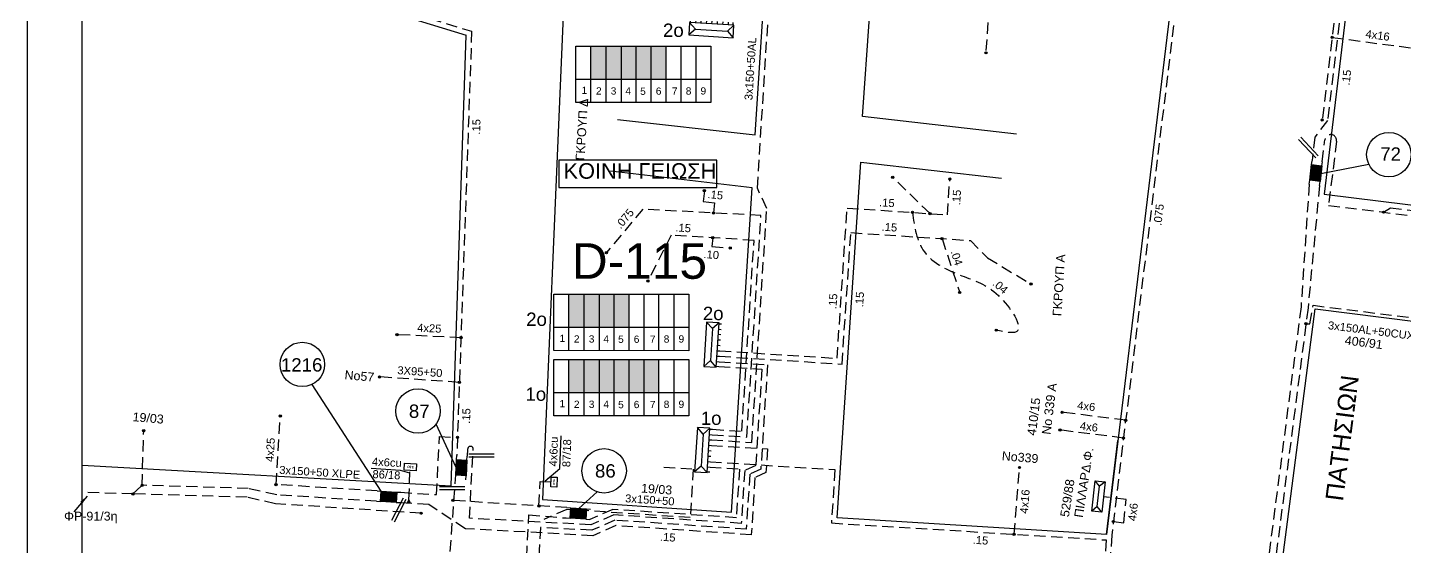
# Model space of a CAD drawing. Header units: millimetres. Extents: x 2910 to 3994, y 712 to 1224.
# Drawn here: x 2910.3 to 3065.1, y 977.4 to 1035.8 of the extents above; entities that cross this region are included whole.
import ezdxf
from ezdxf.enums import TextEntityAlignment as Align

# ---------------------------------------------------------------- set-up
doc = ezdxf.new("R2010")
doc.units = ezdxf.units.MM
doc.linetypes.add('DASHED', pattern=[19.05, 12.7, -6.35])
for name, color, linetype in [('.04', 7, 'Continuous'), ('.075', 7, 'Continuous'), ('.10', 7, 'Continuous'), ('.15', 7, 'Continuous'), ('3x150+50', 7, 'Continuous'), ('3x150+50 XLPE', 7, 'Continuous'), ('3x150AL+50CUXLPE', 7, 'Continuous'), ('3X95+50', 7, 'Continuous'), ('4x16', 7, 'Continuous'), ('4x25', 7, 'Continuous'), ('4x6', 7, 'Continuous'), ('Link Box 4 Διευθύνσεων', 7, 'Continuous'), ('Pillar', 7, 'Continuous'), ('Pillar OTE', 7, 'Continuous'), ('text διευθύνσεων', 7, 'Continuous'), ('TEXT ΚΑΛΩΔΙΩΝ', 7, 'Continuous'), ('Άγνωστα', 7, 'Continuous'), ('Επιγραφές - Σχήματα', 7, 'Continuous'), ('Καλώδια ΧΤ   3x150AL+50CU', 7, 'Continuous'), ('Καλώδια ΧΤ   4x6CU', 7, 'Continuous'), ('Συνδέσεις', 7, 'Continuous'), ('Τομή', 7, 'Continuous'), ('Υποσταθμός πόλεως', 7, 'Continuous'), ('Υπόβαθρο ΔΕΗ', 7, 'Continuous'), ('Υπόγεια καλώδια Παροχών ΧΤ   4x50AL', 7, 'Continuous'), ('Υπόγεια καλώδια Παροχών ΧΤ   4x6', 7, 'Continuous')]:
    doc.layers.add(name, color=color, linetype=linetype)
doc.styles.get("Standard").update_dxf_attribs({"font": 'arial.ttf'})
doc.linetypes.add('SYN_LINE', pattern='A,0.5,-0.0001,["/\\/\\/\\/",Standard,S=0.1,R=0,X=0,Y=-0.05],-0.25', length=0.7501)
doc.dimstyles.new('ISO-25', dxfattribs={"dimtxt": 2.5, "dimasz": 2.5, "dimexe": 1.25, "dimexo": 0.625, "dimtad": 1, "dimtxsty": 'Standard', "dimcen": 2.5, "dimadec": 0, "dimazin": 0, "dimtfac": 1, "dimtmove": 0, "dimatfit": 3, "dimfxl": 1, "dimarcsym": 0})

# ---------------------------------------------------------------- blocks, each defined once
blk = doc.blocks.new('ΥΠΟΣΤΑΘΜΟΣ ΠΟΛΕΩΣ 9 ΑΝΑΧΩΡΗΣΕΩΝ')
at = {"layer": 'Υποσταθμός πόλεως', "ltscale": 40}
for p, q in [((-9.63, -2.82), (-9.63, -4)), ((-7.12, -2.82), (-7.12, -4)), ((-4.84, -2.82), (-4.84, -4)), ((-2.36, -2.82), (-2.36, -4)), ((0.09, -2.82), (0.09, -4)), ((2.55, -2.82), (2.55, -4)), ((5.02, -2.82), (5.02, -4)), ((7.48, -2.82), (7.48, -4)), ((9.61, -2.82), (9.61, -4))]:
    blk.add_line(p, q, dxfattribs=at)
blk.add_lwpolyline([(-10.02, 2.82), (10.02, 2.82), (10.02, -2.82), (-10.02, -2.82)], close=True, dxfattribs=at)
for points in [[(-7.21, 0), (-10.02, 2.82)], [(-10.02, -2.82), (-7.21, 0)], [(-7.21, 0), (7.21, 0)], [(7.21, 0), (10.02, 2.82)], [(10.02, -2.82), (7.21, 0)]]:
    blk.add_lwpolyline(points, dxfattribs=at)
at = {"layer": 'Υποσταθμός πόλεως', "linetype": 'SYN_LINE', "ltscale": 40, "flags": 1}
for tag, p in [('ΜΕΤΑΣΧΗΜΑΤΙΣΜΟΣ', (10.79, 1.71)), ('ΙΣΧΥΣ', (10.77, -1.08)), ('ΑΡΙΘΜΟΣ', (10.89, -3.8))]:
    blk.add_attdef(tag, p, '', height=1.8, dxfattribs=at)
blk = doc.blocks.new('LINK BOX 4 ΑΝΑΧΩΡΗΣΕΩΝ')
at = {"layer": 'Link Box 4 Διευθύνσεων', "ltscale": 40}
blk.add_hatch(color=256, dxfattribs=at).paths.add_polyline_path([(-3.54, 0), (-3.54, -4.67), (3.54, -4.67), (3.54, 0)])
for p, q in [((-3.54, 0), (-5.33, 0)), ((5.33, 0), (3.54, 0)), ((-3.54, -4.67), (-5.33, -4.67)), ((5.33, -4.67), (3.54, -4.67))]:
    blk.add_line(p, q, dxfattribs=at)
blk.add_lwpolyline([(-3.54, -4.67), (-3.54, 0), (3.54, 0), (3.54, -4.67)], close=True, dxfattribs=at)
blk = doc.blocks.new('_ΣΥΝΔΕΣΗ')
at = {"layer": 'Συνδέσεις', "linetype": 'SYN_LINE', "ltscale": 40}
blk.add_hatch(color=256, dxfattribs=at).paths.add_polyline_path([(0.5, -0.01, 1), (-0.5, -0.01, 1)])
at = {"layer": 'Συνδέσεις'}
blk.add_circle((0, -0.01), 0.5, dxfattribs=at)
blk = doc.blocks.new('ΤΟΜΗ')
at = {"layer": 'Τομή', "ltscale": 40}
for p, q in [((-5.7, 0), (17.1, 0)), ((-5.7, -2.8), (17.1, -2.8))]:
    blk.add_line(p, q, dxfattribs=at)
blk = doc.blocks.new('Pillar')
at = {"layer": 'Υποσταθμός πόλεως', "linetype": 'Continuous', "ltscale": 40}
blk.add_lwpolyline([(-8.57, 2.82), (8.57, 2.82), (8.57, -2.82), (-8.57, -2.82)], close=True, dxfattribs=at)
for points in [[(-5.75, 0), (-8.57, 2.82)], [(-8.57, -2.82), (-5.75, 0)], [(-5.75, 0), (5.75, 0)], [(5.75, 0), (8.57, 2.82)], [(8.57, -2.82), (5.75, 0)]]:
    blk.add_lwpolyline(points, dxfattribs=at)
at = {"layer": 'Pillar', "ltscale": 40}
blk.add_attdef('PILLAR', (-5.74, 3.71), '', height=2.52, dxfattribs=at)
blk = doc.blocks.new('PILLAR ΟΤΕ')
at = {"layer": 'Pillar OTE', "ltscale": 40}
blk.add_lwpolyline([(-3.31, 2.02), (3.39, 2.02), (3.39, -1.99), (-3.31, -1.99)], close=True, dxfattribs=at)
at = {"layer": 'Pillar OTE', "insert": (-1.81, 0.71), "char_height": 1.3575, "width": 109.961, "attachment_point": 1}
blk.add_mtext('{\\fArial|b1|i0|c161|p34;OTE}', dxfattribs=at)

msp = doc.modelspace()

# ---------------------------------------------------------------- hatches: boundary and pattern name
at = {"layer": 'Pillar OTE', "ltscale": 40}
h = msp.add_hatch(color=256, dxfattribs=at)
h.dxf.hatch_style = 1
h.paths.add_polyline_path([(2953.31, 982.27), (2953.16, 982.66), (2952.95, 982.29)])
at = {"layer": 'Καλώδια ΧΤ   3x150AL+50CU', "lineweight": -3, "ltscale": 0.2}
h = msp.add_hatch(color=27, dxfattribs=at)
h.dxf.hatch_style = 1
h.paths.add_polyline_path([(2975.33, 1033.7), (2973.61, 1033.7), (2973.61, 1030.02), (2975.33, 1030.02)])
h = msp.add_hatch(color=6, dxfattribs=at)
h.dxf.hatch_style = 1
h.paths.add_polyline_path([(2975.33, 1030.02), (2977.05, 1030.02), (2977.05, 1033.7), (2975.33, 1033.7)])
h = msp.add_hatch(color=173, dxfattribs=at)
h.dxf.hatch_style = 1
h.paths.add_polyline_path([(2978.7, 1033.7), (2977.05, 1033.7), (2977.05, 1030.02), (2978.7, 1030.02)])
h = msp.add_hatch(color=1, dxfattribs=at)
h.dxf.hatch_style = 1
h.paths.add_polyline_path([(2978.7, 1030.02), (2980.39, 1030.01), (2980.39, 1033.7), (2978.7, 1033.7)])
h = msp.add_hatch(color=2, dxfattribs=at)
h.dxf.hatch_style = 1
h.paths.add_polyline_path([(2980.39, 1030.02), (2982.08, 1030.01), (2982.08, 1033.7), (2980.39, 1033.7)])
h = msp.add_hatch(color=30, dxfattribs=at)
h.dxf.hatch_style = 1
h.paths.add_polyline_path([(2972.85, 1005.79), (2971.13, 1005.79), (2971.13, 1002.11), (2972.85, 1002.1)])
h = msp.add_hatch(color=6, dxfattribs=at)
h.dxf.hatch_style = 1
h.paths.add_polyline_path([(2972.85, 1002.1), (2974.57, 1002.1), (2974.57, 1005.79), (2972.85, 1005.79)])
h = msp.add_hatch(color=133, dxfattribs=at)
h.dxf.hatch_style = 1
h.paths.add_polyline_path([(2976.22, 1005.79), (2974.57, 1005.79), (2974.57, 1002.1), (2976.22, 1002.1)])
h = msp.add_hatch(color=173, dxfattribs=at)
h.dxf.hatch_style = 1
h.paths.add_polyline_path([(2976.22, 1002.1), (2977.92, 1002.1), (2977.92, 1005.79), (2976.22, 1005.79)])
h = msp.add_hatch(color=27, dxfattribs=at)
h.dxf.hatch_style = 1
h.paths.add_polyline_path([(2972.85, 998.44), (2971.13, 998.44), (2971.13, 994.76), (2972.85, 994.76)])
h = msp.add_hatch(color=2, dxfattribs=at)
h.dxf.hatch_style = 1
h.paths.add_polyline_path([(2972.85, 994.76), (2974.57, 994.75), (2974.57, 998.44), (2972.85, 998.44)])
h = msp.add_hatch(color=1, dxfattribs=at)
h.dxf.hatch_style = 1
h.paths.add_polyline_path([(2976.22, 998.44), (2974.57, 998.44), (2974.57, 994.75), (2976.22, 994.75)])
h = msp.add_hatch(color=173, dxfattribs=at)
h.dxf.hatch_style = 1
h.paths.add_polyline_path([(2976.22, 994.75), (2977.92, 994.75), (2977.92, 998.44), (2976.22, 998.44)])
h = msp.add_hatch(color=5, dxfattribs=at)
h.dxf.hatch_style = 1
h.paths.add_polyline_path([(2977.92, 994.75), (2979.61, 994.75), (2979.61, 998.44), (2977.92, 998.44)])
h = msp.add_hatch(color=30, dxfattribs=at)
h.dxf.hatch_style = 1
h.paths.add_polyline_path([(2979.61, 994.75), (2981.31, 994.75), (2981.31, 998.44), (2979.61, 998.44)])

# ---------------------------------------------------------------- linework, layer by layer
at = {"layer": '.04', "color": 30, "linetype": 'DASHED', "lineweight": -3, "ltscale": 0.1}
msp.add_lwpolyline([(3013.12, 1012.06), (3015.1, 1005.99)], dxfattribs=at)
at = {"layer": '.04', "color": 6, "linetype": 'DASHED', "lineweight": -3, "ltscale": 0.1}
msp.add_spline([(3009.79, 1015), (3011.13, 1010.56), (3015.35, 1007.88), (3019.46, 1005.64), (3021.53, 1001.6), (3019.21, 1001.76)], degree=3, dxfattribs=at)
at = {"layer": '.075', "color": 6, "linetype": 'DASHED', "lineweight": -3, "ltscale": 0.1}
msp.add_lwpolyline([(3037.8, 1063.78), (3042.36, 1062.52), (3032.2, 978.68), (3031.29, 964.35), (3030.24, 941.18), (3031.45, 938.57), (3030.97, 929.83), (3029.98, 927.21), (3028.41, 909.45), (3027.28, 891.41)], dxfattribs=at)
at = {"layer": '.075', "color": 27, "linetype": 'DASHED', "lineweight": -3, "ltscale": 0.1}
msp.add_lwpolyline([(3060.5, 1058.95), (3059.9, 1059.02), (3055.87, 1025.41)], dxfattribs=at)
at = {"layer": '.075', "color": 1, "linetype": 'DASHED', "lineweight": -3, "ltscale": 0.1}
msp.add_lwpolyline([(3018.55, 1040.18), (3018.04, 1032.97)], dxfattribs=at)
at = {"layer": '.075', "color": 151, "linetype": 'DASHED', "lineweight": -3, "ltscale": 0.1}
for points in [[(3062.78, 1015.03), (3063.54, 1015.52), (3080.09, 1013.5), (3080.84, 1021.75)], [(3054.41, 1018.19), (3053.49, 1004.38), (3046.25, 948.46), (3045.29, 947.24), (3044.91, 944.33), (3044.31, 934.66)]]:
    msp.add_lwpolyline(points, dxfattribs=at)
at = {"layer": '.075', "color": 173, "linetype": 'DASHED', "lineweight": -3, "ltscale": 0.1}
msp.add_lwpolyline([(2992.75, 1014.67), (2979.46, 1015.36), (2975.37, 1010.48)], dxfattribs=at)
at = {"layer": '.10', "color": 5, "linetype": 'DASHED', "lineweight": -3, "ltscale": 0.1}
msp.add_lwpolyline([(2987.32, 1012.15), (2987.24, 1011.16), (2989.29, 1010.99)], dxfattribs=at)
at = {"layer": '.15', "color": 27, "linetype": 'DASHED', "lineweight": -3, "ltscale": 0.1}
for points in [[(3078.52, 1060.78), (3062.07, 1063.24), (3060.96, 1062.78), (3056.47, 1025.34), (3055.04, 1023.49), (3054.73, 1020.84)], [(2957.39, 971.16), (2958.39, 984.98)], [(2981.82, 986.34), (2985.13, 986.13), (2984.78, 980.66), (2970.91, 981.59), (2968.31, 980.46)], [(2987.02, 986.34), (2990.33, 986.13), (2989.98, 980.65), (2976.1, 981.58), (2973.51, 980.45)], [(2970.92, 981.79), (2958.22, 982.58)]]:
    msp.add_lwpolyline(points, dxfattribs=at)
at = {"layer": '.15', "color": 62, "linetype": 'DASHED', "lineweight": -3, "ltscale": 0.1}
for points in [[(2946.41, 1039.63), (2960.21, 1035.4), (2958.54, 987.64)], [(2952.23, 983.51), (2956.26, 983.25), (2956.58, 989.79), (2958.62, 989.69)]]:
    msp.add_lwpolyline(points, dxfattribs=at)
at = {"layer": '.15', "color": 151, "linetype": 'DASHED', "lineweight": -3, "ltscale": 0.1}
msp.add_lwpolyline([(3055.88, 1020.7), (3056.18, 1023.19, -1), (3057.48, 1023.04), (3056.59, 1015.8), (3083.06, 1012.52), (3085.26, 1012.94), (3126.7, 1007.85), (3127.38, 1007.27), (3144.83, 1004.94)], format="xyb", dxfattribs=at)
at = {"layer": '.15', "color": 6, "linetype": 'DASHED', "lineweight": -3, "ltscale": 0.1}
for points in [[(2988.12, 999.43), (3001.31, 998.59), (3002.44, 1015.5), (3013.72, 1014.74), (3013.99, 1018.77)], [(3011.77, 1014.87), (3007.57, 1018.96)]]:
    msp.add_lwpolyline(points, dxfattribs=at)
at = {"layer": '.15', "color": 151, "linetype": 'DASHED', "lineweight": -3, "ltscale": 0.1}
msp.add_lwpolyline([(3055.57, 1018.05), (3054.28, 1004.27), (3047.02, 948.13), (3046.05, 946.91), (3045.71, 944.25), (3045.06, 933.83), (3044.76, 933.49), (3044.71, 932.63)], dxfattribs=at)
at = {"layer": '.15', "color": 173, "linetype": 'DASHED', "lineweight": -3, "ltscale": 0.1}
for points in [[(2986.38, 1017.45), (2986.26, 1016.23), (2987.53, 1016.09), (2987.41, 1014.95)], [(2987.25, 989.98), (2991.16, 989.73), (2992.75, 1014.67)], [(2988.05, 998.2), (2993.48, 997.86), (2992.73, 986.12), (2991.49, 985.55), (2991.1, 979.37), (2976.31, 980.37), (2973.73, 979.24), (2967.94, 979.55), (2967.46, 970.95), (2969.51, 970.87)]]:
    msp.add_lwpolyline(points, dxfattribs=at)
at = {"layer": '.15', "color": 5, "linetype": 'DASHED', "lineweight": -3, "ltscale": 0.1}
for points in [[(2991.97, 1011.86), (2982.66, 1012.45), (2980.03, 1007.29)], [(2987.29, 990.6), (2990.6, 990.39), (2991.97, 1011.86)]]:
    msp.add_lwpolyline(points, dxfattribs=at)
at = {"layer": '.15', "color": 30, "linetype": 'DASHED', "lineweight": -3, "ltscale": 0.1}
msp.add_lwpolyline([(2988.09, 998.82), (3001.87, 997.94), (3002.86, 1012.73), (3016.3, 1011.85), (3018.22, 1009.9), (3023.12, 1006.95)], dxfattribs=at)
at = {"layer": '.15', "color": 133, "linetype": 'DASHED', "lineweight": -3, "ltscale": 0.1}
msp.add_lwpolyline([(2988.01, 997.67), (2992.85, 997.36), (2992.16, 986.52), (2990.92, 985.95), (2990.54, 980.01), (2976.21, 980.97), (2973.62, 979.85), (2959.96, 980.59), (2960.39, 988.35, 1), (2959.76, 988.38), (2959.71, 987.57)], format="xyb", dxfattribs=at)
at = {"layer": '.15', "color": 2, "linetype": 'DASHED', "lineweight": -3, "ltscale": 0.1}
msp.add_lwpolyline([(2987.06, 986.95), (3001.07, 986.06), (3000.67, 980.06), (3031.57, 978.15), (3030.69, 964.38), (3029.5, 938.07)], dxfattribs=at)
at = {"layer": '.15', "color": 5, "linetype": 'DASHED', "lineweight": -3, "ltscale": 0.1}
msp.add_lwpolyline([(2963.3, 929.49), (2962.26, 929.53, -0.463031), (2964.41, 932.44), (2966.63, 980.96), (2970.85, 980.62)], format="xyb", dxfattribs=at)
at = {"layer": '3x150+50', "color": 1, "linetype": 'DASHED', "lineweight": -3, "ltscale": 0.1}
msp.add_lwpolyline([(2987.21, 989.41), (2991.72, 989.12), (2993.4, 1015.45), (2992.34, 1017.74), (2993.58, 1037.24)], dxfattribs=at)
at = {"layer": '3x150+50', "color": 30, "linetype": 'DASHED', "lineweight": -3, "ltscale": 0.1}
msp.add_lwpolyline([(2987.17, 988.79), (2993.48, 988.39), (2993.31, 985.73), (2992.07, 985.16), (2991.66, 978.73), (2976.42, 979.76), (2973.84, 978.63), (2959.5, 979.41), (2955.38, 982.14), (2952.15, 982.34)], dxfattribs=at)
at = {"layer": '3x150+50 XLPE', "color": 62, "linetype": 'DASHED', "lineweight": -3, "ltscale": 0.1}
for points in [[(2949.5, 982.51), (2938.29, 983.21), (2935.09, 983.94), (2923.15, 984.3), (2923.33, 990.44)], [(2922.12, 983.33), (2916.4, 983.5)], [(2954.53, 981.15), (2938.15, 982.22), (2934.96, 982.95), (2922.12, 983.33), (2923.15, 984.3)]]:
    msp.add_lwpolyline(points, dxfattribs=at)
at = {"layer": '3x150AL+50CUXLPE', "color": 151, "linetype": 'DASHED', "lineweight": -3, "ltscale": 0.1}
msp.add_lwpolyline([(3054.05, 1002.48), (3054.49, 1002.46), (3054.85, 1004.56), (3077.55, 1001.7)], dxfattribs=at)
at = {"layer": '3X95+50', "color": 62, "linetype": 'DASHED', "lineweight": -3, "ltscale": 0.1}
msp.add_lwpolyline([(2958.83, 995.88), (2949.83, 996.5)], dxfattribs=at)
at = {"layer": '4x16', "color": 27, "linetype": 'DASHED', "lineweight": -3, "ltscale": 0.1}
msp.add_lwpolyline([(3056.99, 1034.71), (3067, 1033.37)], dxfattribs=at)
at = {"layer": '4x16', "color": 2, "linetype": 'DASHED', "lineweight": -3, "ltscale": 0.1}
msp.add_lwpolyline([(3021.22, 978.79), (3021.83, 986.3)], dxfattribs=at)
at = {"layer": '4x25', "color": 62, "linetype": 'DASHED', "lineweight": -3, "ltscale": 0.1}
for points in [[(2959.01, 1000.91), (2951.81, 1001.25)], [(2949.57, 983.67), (2938.21, 984.38), (2938.69, 992.09)]]:
    msp.add_lwpolyline(points, dxfattribs=at)
at = {"layer": '4x6', "color": 6, "linetype": 'DASHED', "lineweight": -3, "ltscale": 0.1}
msp.add_lwpolyline([(3032.39, 980.23), (3033.55, 980.09), (3033.84, 982.69), (3031.26, 982.99)], dxfattribs=at)
at = {"layer": 'Pillar OTE', "lineweight": -3, "ltscale": 40}
for points in [[(2971.94, 1027.38), (2971.94, 1033.7), (2987.11, 1033.7), (2987.11, 1027.37), (2971.94, 1027.38)], [(2973.61, 1027.38), (2973.61, 1033.7)], [(2975.33, 1027.38), (2975.33, 1033.7)], [(2977.05, 1027.38), (2977.05, 1033.7)], [(2978.7, 1027.37), (2978.7, 1033.7)], [(2980.39, 1027.37), (2980.39, 1033.7)], [(2982.09, 1027.37), (2982.09, 1033.7)], [(2983.76, 1027.37), (2983.76, 1033.7)], [(2985.45, 1027.37), (2985.45, 1033.7)], [(2971.94, 1030.02), (2987.11, 1030.01)], [(2969.47, 999.47), (2969.47, 1005.79), (2984.64, 1005.79), (2984.64, 999.45), (2969.47, 999.47)], [(2971.13, 999.46), (2971.13, 1005.79)], [(2972.85, 999.46), (2972.85, 1005.79)], [(2974.57, 999.46), (2974.57, 1005.79)], [(2976.22, 999.46), (2976.22, 1005.79)], [(2977.92, 999.46), (2977.92, 1005.79)], [(2979.61, 999.46), (2979.61, 1005.79)], [(2981.28, 999.45), (2981.28, 1005.79)], [(2982.98, 999.45), (2982.98, 1005.79)], [(2969.47, 1002.11), (2984.64, 1002.09)], [(2969.47, 992.12), (2969.47, 998.44), (2984.64, 998.44), (2984.64, 992.1), (2969.47, 992.12)], [(2971.13, 992.12), (2971.13, 998.44)], [(2972.85, 992.11), (2972.85, 998.44)], [(2974.57, 992.11), (2974.57, 998.44)], [(2976.22, 992.11), (2976.22, 998.44)], [(2977.92, 992.11), (2977.92, 998.44)], [(2979.61, 992.11), (2979.61, 998.44)], [(2981.28, 992.11), (2981.28, 998.44)], [(2982.98, 992.1), (2982.98, 998.44)], [(2969.47, 994.76), (2984.64, 994.74)]]:
    msp.add_lwpolyline(points, dxfattribs=at)
at = {"layer": 'Pillar OTE', "ltscale": 40}
msp.add_lwpolyline([(2952.95, 982.29), (2953.16, 982.66), (2953.31, 982.27), (2952.95, 982.29)], dxfattribs=at)
at = {"layer": 'TEXT ΚΑΛΩΔΙΩΝ', "color": 7, "linetype": 'Continuous', "ltscale": 0.1}
msp.add_lwpolyline([(3031.61, 978.75), (3032.89, 989.33)], dxfattribs=at)
at = {"layer": 'Άγνωστα', "linetype": 'Continuous', "lineweight": -3, "ltscale": 0.1}
msp.add_lwpolyline([(3993.79, 714.16), (2910.27, 712.76), (2910.26, 1222.54), (3993.11, 1223.94)], close=True, dxfattribs=at)
at = {"layer": 'Επιγραφές - Σχήματα', "color": 173, "lineweight": -3}
msp.add_lwpolyline([(2970.01, 1017.8), (2987.77, 1017.8), (2987.77, 1020.89), (2970.01, 1020.89)], close=True, dxfattribs=at)
at = {"layer": 'Καλώδια ΧΤ   4x6CU', "color": 27, "linetype": 'DASHED', "ltscale": 0.1}
msp.add_lwpolyline([(2967.78, 981.98), (2967.9, 984.73), (2969.14, 984.68)], dxfattribs=at)
at = {"layer": 'Υπόβαθρο ΔΕΗ', "lineweight": -3}
msp.add_lwpolyline([(2916.4, 1211.92), (2916.4, 1213.94), (3915.14, 1213.94), (3915.14, 721.1), (2916.4, 721.1)], close=True, dxfattribs=at)
at = {"layer": 'Υπόβαθρο ΔΕΗ', "linetype": 'Continuous', "lineweight": -3}
for points in [[(2995.31, 1075.8), (2978.3, 1084.52), (2972.29, 1079.37), (2968.18, 982.72), (2989.42, 981.29), (2991.75, 1017.78), (2975.82, 1019.65)], [(3028.21, 1051.24), (3005.68, 1053.01), (3006.95, 1071.79), (3041.72, 1062.23), (3031.61, 978.75)], [(2976.63, 1025.46), (2992.1, 1023.75), (2993.76, 1049.31), (2978.27, 1051.19)], [(2916.4, 1048.21), (2959.59, 1034.96), (2959.59, 1034.96)], [(3021.49, 1023.82), (3004.15, 1025.82), (3005.73, 1048.18), (3025.5, 1046.7)], [(2916.4, 986.57), (2957.91, 984.23), (2959.59, 1034.96)], [(3031.61, 978.75), (3001.31, 980.62), (3003.99, 1020.68), (3019.82, 1018.88)], [(3043.9, 888.89), (3047.3, 944.1), (3055.07, 1004.17), (3183.41, 987.94), (3179.25, 977.12), (3167.95, 955.33), (3145.85, 912.17), (3131.67, 883.95), (3043.9, 888.89)]]:
    msp.add_lwpolyline(points, dxfattribs=at)
msp.add_lwpolyline([(3083.72, 1013.65), (3103.85, 1056.39), (3061.56, 1062.71), (3056.08, 1017.07)], close=True, dxfattribs=at)
at = {"layer": 'Υπόβαθρο ΔΕΗ', "lineweight": -3}
for points in [[(3055.73, 1019.37), (3061.13, 1020.42)], [(2950.02, 983.65), (2942.28, 995.66)], [(2958.47, 986.31), (2956.21, 991.18)], [(2972.25, 981.7), (2974.31, 983.56)]]:
    msp.add_lwpolyline(points, dxfattribs=at)
for centre in [(3063.37, 1021.51), (2941.16, 997.9), (2954.18, 992.65), (2975.11, 985.93)]:
    msp.add_circle(centre, 2.5, dxfattribs=at)
at = {"layer": 'Υπόγεια καλώδια Παροχών ΧΤ   4x6', "color": 6, "linetype": 'DASHED', "lineweight": -3, "ltscale": 0.1}
for points in [[(3033.77, 991.62), (3026.63, 992.52)], [(3033.52, 989.62), (3026.38, 990.52)]]:
    msp.add_lwpolyline(points, dxfattribs=at)
at = {"layer": 'Υπόγεια καλώδια Παροχών ΧΤ   4x6', "color": 30, "linetype": 'DASHED', "ltscale": 0.1}
msp.add_lwpolyline([(2953.14, 982.28), (2953.16, 982.66), (2953.27, 985.96)], dxfattribs=at)

# ---------------------------------------------------------------- block references
at = {"layer": 'Link Box 4 Διευθύνσεων', "lineweight": -3}
for p, xscale, yscale, zscale, rotation in [((3055.73, 1019.37), 0.2499999999999996, 0.2499999999999996, 0.2499999999999996, 263.1556865697897), ((2959.63, 986.24), 0.2499999999999997, 0.2499999999999997, 0.2499999999999997, 266.7474318563576), ((2950.83, 982.43), 0.2499999999999997, 0.2499999999999997, 0.2499999999999997, 176.4019140564516), ((2972.18, 980.54), 0.2499999999999997, 0.2499999999999997, 0.2499999999999997, 176.4019140564516)]:
    msp.add_blockref('LINK BOX 4 ΑΝΑΧΩΡΗΣΕΩΝ', p, dxfattribs=dict(at, xscale=xscale, yscale=yscale, zscale=zscale, rotation=rotation))
at = {"layer": 'Pillar', "color": 2, "linetype": 'Continuous', "lineweight": -3, "ltscale": 0.1, "xscale": 0.2000000000000834, "yscale": 0.2000000000000834, "rotation": 83.8619240460964}
msp.add_blockref('Pillar', (3030.7, 983.05), dxfattribs=at)
at = {"layer": 'Pillar OTE'}
for p, xscale, yscale, zscale, rotation in [((2953.31, 986.35), 0.1989347968496104, 0.1989347968496104, 0.1989347968496104, 357), ((2969.47, 984.65), 0.1665607429983885, 0.1665607429983885, 0.1665607429983885, 87.99999999999999)]:
    msp.add_blockref('PILLAR ΟΤΕ', p, dxfattribs=dict(at, xscale=xscale, yscale=yscale, zscale=zscale, rotation=rotation))
at = {"layer": 'Συνδέσεις', "lineweight": -3, "xscale": 0.25, "yscale": 0.25, "zscale": 0.25}
for p in [(3056.99, 1034.72), (3018.05, 1032.97), (3055.87, 1025.41), (3007.57, 1018.96), (2986.39, 1017.45), (3013.99, 1018.77), (2987.41, 1014.95), (3009.79, 1015.01), (3011.77, 1014.87), (3062.78, 1015.04), (2987.32, 1012.16), (3013.12, 1012.06), (2975.37, 1010.49), (2989.29, 1011), (2980.03, 1007.3), (3023.12, 1006.95), (3015.1, 1006), (3054.05, 1002.48), (2951.81, 1001.26), (2959.01, 1000.91), (3019.21, 1001.76), (2949.84, 996.5), (2958.83, 995.88), (2938.69, 992.09), (3026.63, 992.52), (3033.77, 991.62), (2923.33, 990.45), (2958.62, 989.7), (3026.38, 990.52), (3033.52, 989.62), (3021.83, 986.31), (2922.12, 983.33), (2923.15, 984.3), (2938.21, 984.38), (2958.11, 982.6), (2967.78, 981.98), (2954.53, 981.16), (3032.39, 980.23), (3021.22, 978.79)]:
    msp.add_blockref('_ΣΥΝΔΕΣΗ', p, dxfattribs=at)
at = {"layer": 'Τομή', "lineweight": -3, "zscale": 0.2499999999999997}
for p, xscale, yscale, rotation in [((3054.67, 1021.66), 0.1249999999999999, 0.1249999999999999, 132.8689661743304), ((2960.6, 987.84), 0.1249999999999998, 0.1249999999999998, 359.9036838081532), ((2957.3, 984.17), 0.1249999999999998, 0.1249999999999998, 359.9036838081532), ((2952.48, 982.06), 0.1249999999999998, 0.1249999999999998, 242.5689092287362)]:
    msp.add_blockref('ΤΟΜΗ', p, dxfattribs=dict(at, xscale=xscale, yscale=yscale, rotation=rotation))
at = {"layer": 'Υποσταθμός πόλεως', "lineweight": -3, "yscale": 0.2499999999999995, "zscale": 0.2499999999999996}
for p, xscale, rotation in [((2987.17, 1035.53), -0.2499999999999994, 176.2979032170284), ((2987.17, 1000.13), -0.2499999999999995, 86.35096927366412), ((2986.14, 988.27), -0.2499999999999995, 86.35096927366412)]:
    msp.add_blockref('ΥΠΟΣΤΑΘΜΟΣ ΠΟΛΕΩΣ 9 ΑΝΑΧΩΡΗΣΕΩΝ', p, dxfattribs=dict(at, xscale=xscale, rotation=rotation))

# ---------------------------------------------------------------- texts
at = {"lineweight": -3, "ltscale": 30, "char_height": 0.817, "width": 5.6286, "attachment_point": 1}
for s, insert in [('1', (2972.57, 1029.16)), ('2', (2974.19, 1029.09)), ('3', (2975.85, 1029.09)), ('4', (2977.5, 1029.09)), ('5', (2979.16, 1029.05)), ('6', (2980.92, 1029.07)), ('7', (2982.73, 1029.07)), ('8', (2984.29, 1029.08)), ('9', (2985.95, 1029.09)), ('1', (2970.09, 1001.25)), ('2', (2971.71, 1001.18)), ('3', (2973.38, 1001.18)), ('4', (2975.03, 1001.18)), ('5', (2976.68, 1001.14)), ('6', (2978.44, 1001.15)), ('7', (2980.26, 1001.15)), ('8', (2981.81, 1001.17)), ('9', (2983.48, 1001.18)), ('1', (2970.09, 993.9)), ('2', (2971.71, 993.83)), ('3', (2973.38, 993.83)), ('4', (2975.03, 993.83)), ('5', (2976.68, 993.79)), ('6', (2978.44, 993.8)), ('7', (2980.26, 993.8)), ('8', (2981.81, 993.82)), ('9', (2983.48, 993.83))]:
    msp.add_mtext(s, dxfattribs=dict(at, insert=insert))
at = {"layer": 'text διευθύνσεων', "color": 7, "linetype": 'Continuous', "lineweight": -3, "ltscale": 0.1}
msp.add_text('ΠΑΤΗΣΙΩΝ', height=2, rotation=82.7381, dxfattribs=at).set_placement((3058.11, 989.62), align=Align.MIDDLE_CENTER)
at = {"layer": 'TEXT ΚΑΛΩΔΙΩΝ', "color": 7, "linetype": 'Continuous', "lineweight": -3, "ltscale": 0.1}
for s, rotation, p in [('3x150+50AL', 86.2979, (2991.56, 1031.18)), ('4x16', 352.3574, (3062.11, 1034.94)), ('.15', 83.1557, (3058.6, 1030.2)), ('.15', 88.0059, (2960.73, 1024.64)), ('.15', 86.1733, (3014.75, 1016.69)), ('.15', 354.0473, (2987.62, 1016.99)), ('.15', 356.1733, (3006.91, 1016.1)), ('.075', 83.0928, (3037.48, 1014.75)), ('.075', 50.0196, (2977.41, 1014.31)), ('.15', 356.388, (2984, 1013.27)), ('.15', 356.26, (3007.2, 1013.35)), ('.10', 355.4138, (2987.16, 1010.26)), ('.04', 288.0976, (3014.76, 1009.91)), ('.04', 319.6118, (3019.67, 1006.67)), ('.15', 86.1733, (3000.84, 1005.01)), ('.15', 86.1733, (3003.84, 1005.21)), ('4x25', 357.2649, (2955.45, 1001.98)), ('3x150AL+50CUXLPE', 352.821, (3062.55, 1001.57)), ('3X95+50', 356.0378, (2954.39, 997.09)), ('.15', 88.0059, (2959.6, 992.1)), ('4x6', 353, (3029.34, 993.2)), ('4x6', 353, (3029.64, 990.89)), ('4x25', 86.4679, (2937.55, 988.29)), ('3x150+50 XLPE', 356.4019, (2943.13, 985.76)), ('4x16', 85.4054, (3022.42, 982.47)), ('3x150+50', 356.1575, (2980.25, 982.66)), ('4x6', 83.5055, (3034.59, 981.29)), ('.15', 356.1575, (2982.27, 978.46)), ('.15', 356.4721, (3017.44, 978.12))]:
    msp.add_text(s, height=0.9, rotation=rotation, dxfattribs=at).set_placement(p, align=Align.MIDDLE_CENTER)
at = {"layer": 'Άγνωστα', "color": 7, "lineweight": -3, "char_height": 1.5, "width": 4.551914400963142e-14, "attachment_point": 1}
for s, insert in [('2o', (2981.73, 1036.26)), ('72', (3062.4, 1022.33)), ('2o', (2966.34, 1003.74)), ('2o', (2986.21, 1004.39)), ('1216', (2938.76, 998.6)), ('1o', (2966.26, 995.31)), ('87', (2953.15, 993.39)), ('1o', (2985.98, 992.6)), ('86', (2974.08, 986.67))]:
    msp.add_mtext(s, dxfattribs=dict(at, insert=insert))
at = {"layer": 'Άγνωστα', "color": 7, "lineweight": -3, "char_height": 1, "attachment_point": 1}
for s, insert, width, rotation in [('ΓΚΡΟΥΠ Δ', (2971.89, 1020.89), 10.6074, 86.4253), ('ΓΚΡΟΥΠ A', (3025.54, 1003.37), 10.6074, 86.4253), ('406/91', (3058.49, 1001.14), 10.6074, 353), ('No57', (2945.97, 997.24), 1.8, 355.161), ('No 339 Α', (3024.32, 990.08), 7.0207, 83), ('410/15', (3022.67, 989.97), 1.8, 83), ('19/03', (2922.13, 992.52), 1.8, 355.161), ('No339', (3019.89, 988.13), 1.8, 355.161), ('ΠΙΛΛΑΡΔ.Φ.', (3027.96, 980.76), 1.8, 81.3227), ('529/88', (3026.39, 980.83), 1.8, 81.3227), ('19/03', (2979.31, 984.49), 1.8, 356)]:
    msp.add_mtext(s, dxfattribs=dict(at, insert=insert, width=width, rotation=rotation))
at = {"layer": 'Άγνωστα', "color": 7, "lineweight": -3}
note = msp.add_mtext_dynamic_manual_height_columns('ΦΡ-91/3η\\P', width=1.8, gutter_width=2.31, heights=[0.73, 0.0884], dxfattribs=dict(at, insert=(2910.26, 981.33), char_height=1, attachment_point=1))
at = {"layer": 'Επιγραφές - Σχήματα', "color": 173, "lineweight": -3, "insert": (2970.55, 1020.55), "char_height": 1.75, "width": 17.5655, "attachment_point": 1}
msp.add_mtext('KOINH ΓΕΙΩΣΗ', dxfattribs=at)
at = {"layer": 'Υπόβαθρο ΔΕΗ', "lineweight": -3, "insert": (2971.47, 1011.54), "char_height": 4, "width": 84.6573, "attachment_point": 1}
msp.add_mtext('D-115', dxfattribs=at)
at = {"layer": 'Υπόγεια καλώδια Παροχών ΧΤ   4x50AL', "color": 7, "ltscale": 0.2, "char_height": 0.9, "attachment_point": 1}
for s, insert, rotation in [('4x6cu', (2968.91, 986.44), 88), ('87/18', (2970.4, 986.36), 88), ('4x6cu', (2949.02, 987.42), 357), ('86/18', (2949.08, 986.02), 357)]:
    msp.add_mtext_dynamic_manual_height_columns(s, width=1.8, gutter_width=12.5, heights=[0.118], dxfattribs=dict(at, insert=insert, rotation=rotation))

# ---------------------------------------------------------------- leaders
at = {"layer": 'Επιγραφές - Σχήματα'}
for points, override in [([(2968.45, 984.77), (2970.14, 986.19), (2970.27, 989.86)], {"dimasz": 0.5, "dimgap": 0.625, "dimtad": 0}), ([(2953.26, 985.66), (2952.21, 985.97), (2948.92, 986.2)], {"dimasz": 0.1, "dimgap": 0.625, "dimtad": 0})]:
    msp.add_leader(points, dimstyle='ISO-25', override=override, dxfattribs=at)
at = {"layer": 'Επιγραφές - Σχήματα', "ltscale": 40}
msp.add_leader([(2916.96, 983.09), (2915.46, 981.33)], dimstyle='ISO-25', override={"dimasz": 1, "dimtad": 0}, dxfattribs=at)

doc.saveas('drawing.dxf')
